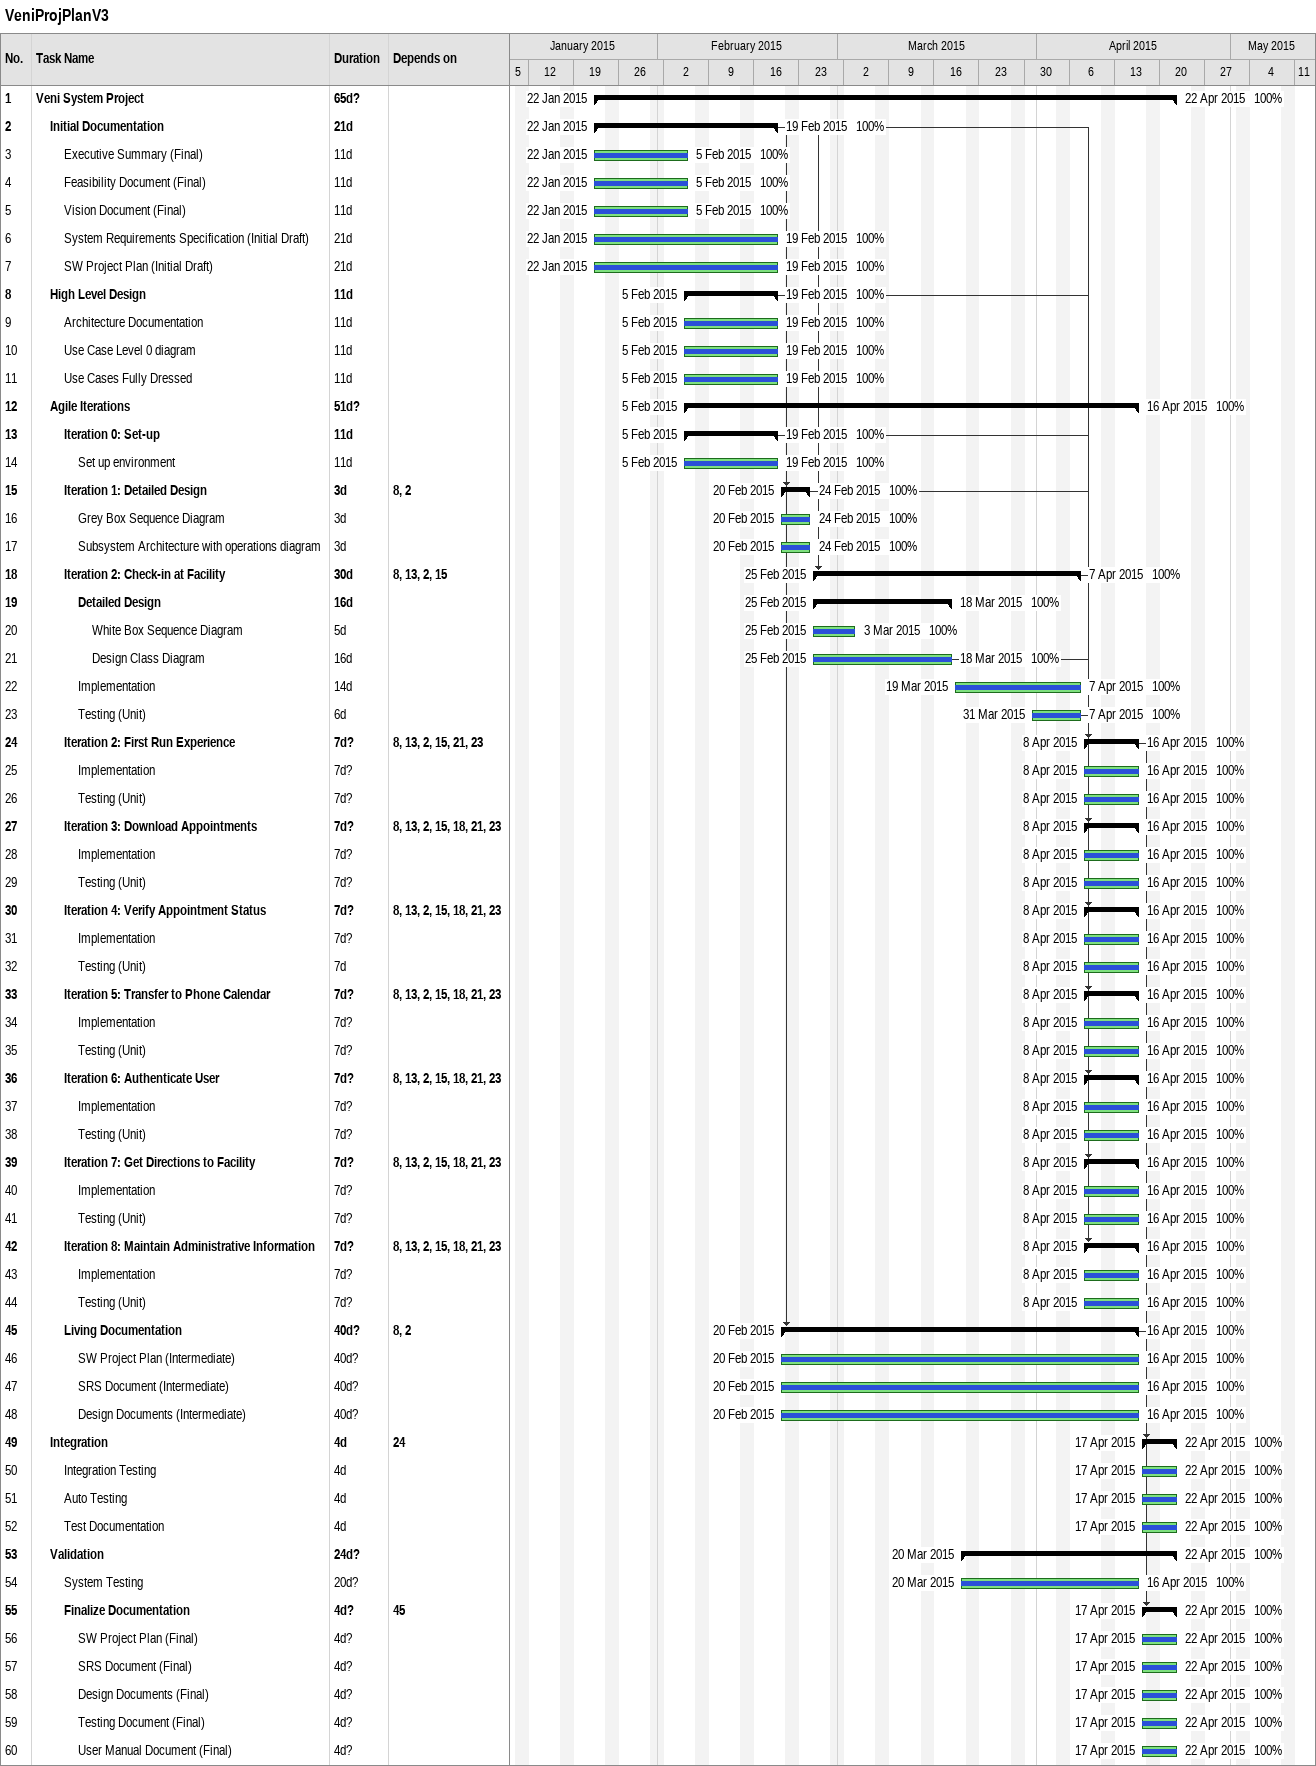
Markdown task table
VeniProjPlanV3

| ID | Level | Task | Duration | Start | Finish | Predecessors | % complete |
|---|---|---|---|---|---|---|---|
| 1 | 1 | **Veni System Project** | 65d? | 2015-01-22 | 2015-04-22 |  | 100 |
| 2 | 2 | **Initial Documentation** | 21d | 2015-01-22 | 2015-02-19 |  | 100 |
| 3 | 3 | Executive Summary (Final) | 11d | 2015-01-22 | 2015-02-05 |  | 100 |
| 4 | 3 | Feasibility Document (Final) | 11d | 2015-01-22 | 2015-02-05 |  | 100 |
| 5 | 3 | Vision Document (Final) | 11d | 2015-01-22 | 2015-02-05 |  | 100 |
| 6 | 3 | System Requirements Specification (Initial Draft) | 21d | 2015-01-22 | 2015-02-19 |  | 100 |
| 7 | 3 | SW Project Plan (Initial Draft) | 21d | 2015-01-22 | 2015-02-19 |  | 100 |
| 8 | 2 | **High Level Design** | 11d | 2015-02-05 | 2015-02-19 |  | 100 |
| 9 | 3 | Architecture Documentation | 11d | 2015-02-05 | 2015-02-19 |  | 100 |
| 10 | 3 | Use Case Level 0 diagram | 11d | 2015-02-05 | 2015-02-19 |  | 100 |
| 11 | 3 | Use Cases Fully Dressed | 11d | 2015-02-05 | 2015-02-19 |  | 100 |
| 12 | 2 | **Agile Iterations** | 51d? | 2015-02-05 | 2015-04-16 |  | 100 |
| 13 | 3 | **Iteration 0: Set-up** | 11d | 2015-02-05 | 2015-02-19 |  | 100 |
| 14 | 4 | Set up environment | 11d | 2015-02-05 | 2015-02-19 |  | 100 |
| 15 | 3 | **Iteration 1: Detailed Design** | 3d | 2015-02-20 | 2015-02-24 | 8, 2 | 100 |
| 16 | 4 | Grey Box Sequence Diagram | 3d | 2015-02-20 | 2015-02-24 |  | 100 |
| 17 | 4 | Subsystem Architecture with operations diagram | 3d | 2015-02-20 | 2015-02-24 |  | 100 |
| 18 | 3 | **Iteration 2: Check-in at Facility** | 30d | 2015-02-25 | 2015-04-07 | 8, 13, 2, 15 | 100 |
| 19 | 4 | **Detailed Design** | 16d | 2015-02-25 | 2015-03-18 |  | 100 |
| 20 | 5 | White Box Sequence Diagram | 5d | 2015-02-25 | 2015-03-03 |  | 100 |
| 21 | 5 | Design Class Diagram | 16d | 2015-02-25 | 2015-03-18 |  | 100 |
| 22 | 4 | Implementation | 14d | 2015-03-19 | 2015-04-07 |  | 100 |
| 23 | 4 | Testing (Unit) | 6d | 2015-03-31 | 2015-04-07 |  | 100 |
| 24 | 3 | **Iteration 2: First Run Experience** | 7d? | 2015-04-08 | 2015-04-16 | 8, 13, 2, 15, 21, 23 | 100 |
| 25 | 4 | Implementation | 7d? | 2015-04-08 | 2015-04-16 |  | 100 |
| 26 | 4 | Testing (Unit) | 7d? | 2015-04-08 | 2015-04-16 |  | 100 |
| 27 | 3 | **Iteration 3: Download Appointments** | 7d? | 2015-04-08 | 2015-04-16 | 8, 13, 2, 15, 18, 21, 23 | 100 |
| 28 | 4 | Implementation | 7d? | 2015-04-08 | 2015-04-16 |  | 100 |
| 29 | 4 | Testing (Unit) | 7d? | 2015-04-08 | 2015-04-16 |  | 100 |
| 30 | 3 | **Iteration 4: Verify Appointment Status** | 7d? | 2015-04-08 | 2015-04-16 | 8, 13, 2, 15, 18, 21, 23 | 100 |
| 31 | 4 | Implementation | 7d? | 2015-04-08 | 2015-04-16 |  | 100 |
| 32 | 4 | Testing (Unit) | 7d | 2015-04-08 | 2015-04-16 |  | 100 |
| 33 | 3 | **Iteration 5: Transfer to Phone Calendar** | 7d? | 2015-04-08 | 2015-04-16 | 8, 13, 2, 15, 18, 21, 23 | 100 |
| 34 | 4 | Implementation | 7d? | 2015-04-08 | 2015-04-16 |  | 100 |
| 35 | 4 | Testing (Unit) | 7d? | 2015-04-08 | 2015-04-16 |  | 100 |
| 36 | 3 | **Iteration 6: Authenticate User** | 7d? | 2015-04-08 | 2015-04-16 | 8, 13, 2, 15, 18, 21, 23 | 100 |
| 37 | 4 | Implementation | 7d? | 2015-04-08 | 2015-04-16 |  | 100 |
| 38 | 4 | Testing (Unit) | 7d? | 2015-04-08 | 2015-04-16 |  | 100 |
| 39 | 3 | **Iteration 7: Get Directions to Facility** | 7d? | 2015-04-08 | 2015-04-16 | 8, 13, 2, 15, 18, 21, 23 | 100 |
| 40 | 4 | Implementation | 7d? | 2015-04-08 | 2015-04-16 |  | 100 |
| 41 | 4 | Testing (Unit) | 7d? | 2015-04-08 | 2015-04-16 |  | 100 |
| 42 | 3 | **Iteration 8: Maintain Administrative Information** | 7d? | 2015-04-08 | 2015-04-16 | 8, 13, 2, 15, 18, 21, 23 | 100 |
| 43 | 4 | Implementation | 7d? | 2015-04-08 | 2015-04-16 |  | 100 |
| 44 | 4 | Testing (Unit) | 7d? | 2015-04-08 | 2015-04-16 |  | 100 |
| 45 | 3 | **Living Documentation** | 40d? | 2015-02-20 | 2015-04-16 | 8, 2 | 100 |
| 46 | 4 | SW Project Plan (Intermediate) | 40d? | 2015-02-20 | 2015-04-16 |  | 100 |
| 47 | 4 | SRS Document (Intermediate) | 40d? | 2015-02-20 | 2015-04-16 |  | 100 |
| 48 | 4 | Design Documents (Intermediate) | 40d? | 2015-02-20 | 2015-04-16 |  | 100 |
| 49 | 2 | **Integration** | 4d | 2015-04-17 | 2015-04-22 | 24 | 100 |
| 50 | 3 | Integration Testing | 4d | 2015-04-17 | 2015-04-22 |  | 100 |
| 51 | 3 | Auto Testing | 4d | 2015-04-17 | 2015-04-22 |  | 100 |
| 52 | 3 | Test Documentation | 4d | 2015-04-17 | 2015-04-22 |  | 100 |
| 53 | 2 | **Validation** | 24d? | 2015-03-20 | 2015-04-22 |  | 100 |
| 54 | 3 | System Testing | 20d? | 2015-03-20 | 2015-04-16 |  | 100 |
| 55 | 3 | **Finalize Documentation** | 4d? | 2015-04-17 | 2015-04-22 | 45 | 100 |
| 56 | 4 | SW Project Plan (Final) | 4d? | 2015-04-17 | 2015-04-22 |  | 100 |
| 57 | 4 | SRS Document (Final) | 4d? | 2015-04-17 | 2015-04-22 |  | 100 |
| 58 | 4 | Design Documents (Final) | 4d? | 2015-04-17 | 2015-04-22 |  | 100 |
| 59 | 4 | Testing Document (Final) | 4d? | 2015-04-17 | 2015-04-22 |  | 100 |
| 60 | 4 | User Manual Document (Final) | 4d? | 2015-04-17 | 2015-04-22 |  | 100 |
